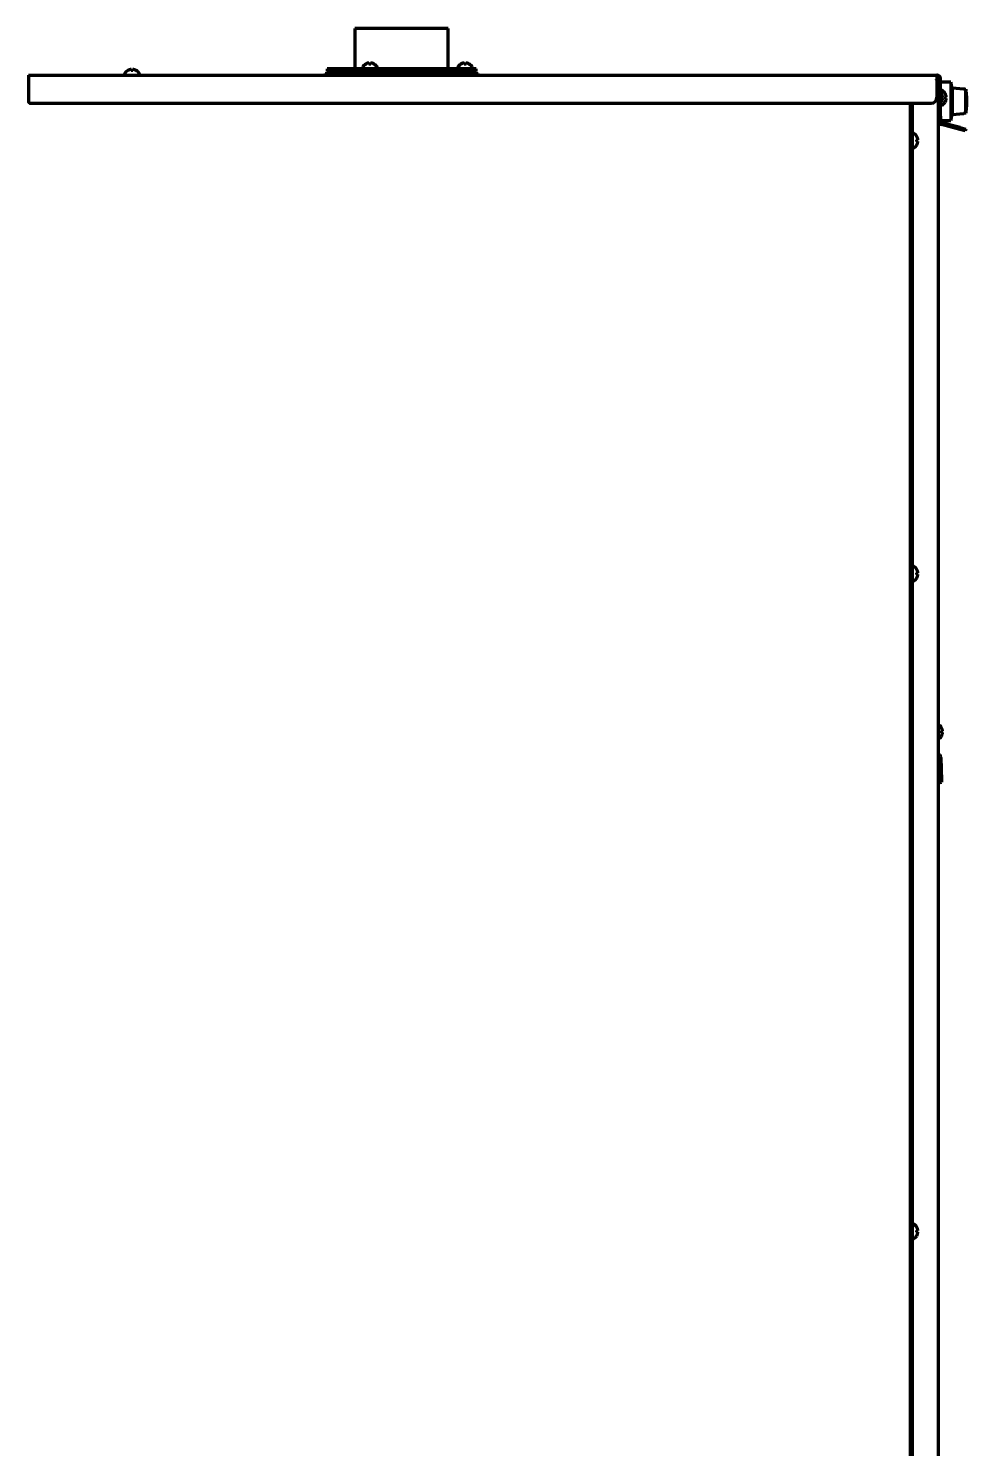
# Model space of a CAD drawing. Header units: inches. Extents: x -2898 to 7248, y 606 to 5598.
# Drawn here: x 1456 to 1959, y 3344 to 4105 of the extents above; entities that cross this region are included whole.
import ezdxf

# ---------------------------------------------------------------- set-up
doc = ezdxf.new("R2010")
doc.units = ezdxf.units.IN

msp = doc.modelspace()

# ---------------------------------------------------------------- linework, layer by layer
at = {"linetype": 'Continuous', "lineweight": 70}
for p, q in [((1656.22, 4105.44), (1631.22, 4105.44)), ((1631.22, 4105.44), (1631.22, 4083.84)), ((1681.22, 4105.44), (1656.22, 4105.44)), ((1681.22, 4083.84), (1681.22, 4105.44)), ((1509.42, 4082.79), (1509.42, 4082.82)), ((1514.02, 4082.82), (1514.02, 4082.79)), ((1696.22, 4083.84), (1616.22, 4083.84)), ((1616.22, 4083.84), (1616.22, 4082.34)), ((1696.22, 4082.34), (1616.22, 4082.34)), ((1631.22, 4082.34), (1631.22, 4081.34)), ((1635.22, 4084.44), (1635.22, 4084.24)), ((1636.92, 4086.29), (1636.92, 4086.32)), ((1637.47, 4082.34), (1637.62, 4082.25)), ((1637.62, 4082.25), (1637.62, 4081.53)), ((1637.62, 4082.25), (1640.82, 4082.25)), ((1640.82, 4082.25), (1640.98, 4082.34)), ((1640.82, 4081.53), (1640.82, 4082.25)), ((1641.52, 4086.32), (1641.52, 4086.29)), ((1643.22, 4084.24), (1643.22, 4084.44)), ((1681.22, 4081.34), (1681.22, 4082.34)), ((1686.22, 4084.44), (1686.22, 4084.24)), ((1687.92, 4086.29), (1687.92, 4086.32)), ((1688.47, 4082.34), (1688.62, 4082.25)), ((1688.62, 4082.25), (1688.62, 4081.53)), ((1688.62, 4082.25), (1691.82, 4082.25)), ((1691.82, 4082.25), (1691.98, 4082.34)), ((1691.82, 4081.53), (1691.82, 4082.25)), ((1692.52, 4086.32), (1692.52, 4086.29)), ((1694.22, 4084.24), (1694.22, 4084.44)), ((1696.22, 4082.34), (1696.22, 4083.84)), ((1456.19, 4079.24), (1456.23, 4079.24)), ((1456.22, 4080.34), (1943.02, 4080.34)), ((1456.22, 4080.34), (1456.22, 4078.24)), ((1456.22, 4078.24), (1456.22, 4066.34)), ((1507.72, 4080.94), (1507.72, 4080.74)), ((1515.72, 4080.74), (1515.72, 4080.94)), ((1615.22, 4081.34), (1697.22, 4081.34)), ((1615.22, 4081.34), (1615.22, 4080.34)), ((1637.62, 4081.53), (1637.3, 4081.34)), ((1640.82, 4081.53), (1637.62, 4081.53)), ((1641.15, 4081.34), (1640.82, 4081.53)), ((1688.62, 4081.53), (1688.3, 4081.34)), ((1691.82, 4081.53), (1688.62, 4081.53)), ((1692.15, 4081.34), (1691.82, 4081.53)), ((1697.22, 4080.34), (1697.22, 4081.34)), ((1943.02, 4080.34), (1943.02, 4078.24)), ((1943.02, 4078.24), (1943.02, 4068.34)), ((1943.82, 4076.64), (1943.82, 2752.44)), ((1944.02, 4058.34), (1944.02, 4078.34)), ((1945.02, 4078.34), (1944.02, 4078.34)), ((1945.02, 4058.34), (1945.02, 4078.34)), ((1950.62, 4076.67), (1945.02, 4076.67)), ((1951.21, 4073.35), (1950.62, 4076.67)), ((1950.62, 4076.67), (1950.62, 4066.34)), ((1944.02, 4072.34), (1943.82, 4072.34)), ((1945.62, 4072.24), (1945.42, 4072.24)), ((1945.47, 4070.54), (1945.5, 4070.54)), ((1947.47, 4070.54), (1947.5, 4070.54)), ((1957.49, 4072.91), (1951.21, 4073.35)), ((1951.21, 4073.35), (1951.21, 4066.34)), ((1957.49, 4072.91), (1957.49, 4072.84)), ((1957.49, 4072.84), (1958.51, 4072.77)), ((1958, 4072.8), (1957.49, 4072.84)), ((1958.51, 4059.92), (1958.51, 4072.77)), ((1457.22, 4065.34), (1940.02, 4065.34)), ((1929.02, 2413.84), (1929.02, 4065.34)), ((1929.82, 4065.34), (1929.82, 2754.44)), ((1943.82, 4060.34), (1944.02, 4060.34)), ((1945.42, 4064.24), (1945.62, 4064.24)), ((1945.5, 4065.94), (1945.47, 4065.94)), ((1947.5, 4065.94), (1947.47, 4065.94)), ((1950.62, 4066.34), (1950.62, 4056.01)), ((1950.62, 4056.01), (1951.21, 4059.33)), ((1951.21, 4066.34), (1951.21, 4059.33)), ((1951.21, 4059.33), (1957.49, 4059.77)), ((1958.51, 4059.92), (1957.49, 4059.85)), ((1957.49, 4059.85), (1957.49, 4059.77)), ((1944.02, 4055.34), (1944.02, 4058.34)), ((1945.02, 4055.34), (1944.02, 4055.34)), ((1945.02, 4058.34), (1945.02, 4055.34)), ((1945.02, 4056.01), (1950.62, 4056.01)), ((1955.35, 4051.27), (1945.5, 4053.91)), ((1955.61, 4052.24), (1945.76, 4054.88)), ((1955.61, 4052.24), (1958.51, 4051.46)), ((1930.42, 4049.24), (1930.22, 4049.24)), ((1932.27, 4047.54), (1932.3, 4047.54)), ((1958.25, 4050.5), (1955.35, 4051.27)), ((1958.51, 4051.46), (1958.25, 4050.5)), ((1930.22, 4041.24), (1930.42, 4041.24)), ((1932.3, 4042.94), (1932.27, 4042.94)), ((1930.42, 3817.04), (1930.22, 3817.04)), ((1930.22, 3809.04), (1930.42, 3809.04)), ((1932.27, 3815.34), (1932.3, 3815.34)), ((1932.3, 3810.74), (1932.27, 3810.74)), ((1945.47, 3730.54), (1945.5, 3730.54)), ((1945.5, 3725.94), (1945.47, 3725.94)), ((1944.16, 3714.51), (1944.59, 3702.14)), ((1945.16, 3714.55), (1945.59, 3702.17)), ((1944.63, 3701.14), (1944.59, 3702.14)), ((1945.59, 3702.17), (1945.63, 3701.18)), ((1944.63, 3701.14), (1945.63, 3701.18)), ((1930.42, 3464.34), (1930.22, 3464.34)), ((1932.27, 3462.64), (1932.3, 3462.64)), ((1932.3, 3458.04), (1932.27, 3458.04)), ((1930.22, 3456.34), (1930.42, 3456.34))]:
    msp.add_line(p, q, dxfattribs=at)
for centre, radius, start, end in [((1511.92, 4078.72), 4.8, 121.58373, 149.69882), ((1511.72, 4079.04), 3.78, 90.00345, 97.60407), ((1511.72, 4079.04), 3.78, 82.39595, 89.99653), ((1511.52, 4078.72), 4.8, 30.30118, 58.41865), ((1635.62, 4084.44), 0.4, 149.69882, 180), ((1635.62, 4084.24), 0.4, 180, 270), ((1639.42, 4082.22), 4.8, 121.58373, 149.69882), ((1639.22, 4082.54), 3.78, 90.00345, 97.60407), ((1639.22, 4082.54), 3.78, 82.39595, 89.99653), ((1639.02, 4082.22), 4.8, 30.30118, 58.41865), ((1642.82, 4084.24), 0.4, 270, 0), ((1642.82, 4084.44), 0.4, 0, 30.30118), ((1686.62, 4084.44), 0.4, 149.69882, 180), ((1686.62, 4084.24), 0.4, 180, 270), ((1690.42, 4082.22), 4.8, 121.58373, 149.69882), ((1690.22, 4082.54), 3.78, 90.00345, 97.60407), ((1690.22, 4082.54), 3.78, 82.39595, 89.99653), ((1690.02, 4082.22), 4.8, 30.30118, 58.41865), ((1693.82, 4084.24), 0.4, 270, 0), ((1693.82, 4084.44), 0.4, 0, 30.30118), ((1508.12, 4080.94), 0.4, 149.69882, 180), ((1508.12, 4080.74), 0.4, 180, 270), ((1515.32, 4080.74), 0.4, 270, 0), ((1515.32, 4080.94), 0.4, 0, 30.30118), ((1941.4, 4068.05), 4.8, 56.91762, 59.69882), ((1945.42, 4071.84), 0.4, 90, 180), ((1941.4, 4068.05), 4.8, 31.58373, 41.04665), ((1941.72, 4068.24), 3.78, 0.00345, 7.60407), ((1941.72, 4068.24), 3.78, 352.39595, 359.99653), ((1945.62, 4071.84), 0.4, 59.69882, 90), ((1943.4, 4068.04), 4.8, 31.58373, 59.69882), ((1943.72, 4068.24), 3.78, 0.00345, 7.60407), ((1943.72, 4068.24), 3.78, 352.39595, 359.99653), ((1941.4, 4068.44), 4.8, 300.30118, 303.08262), ((1941.4, 4068.44), 4.8, 318.95317, 328.41865), ((1945.42, 4064.64), 0.4, 180, 270), ((1945.62, 4064.64), 0.4, 270, 300.30118), ((1943.4, 4068.44), 4.8, 300.30118, 328.41865), ((1946.02, 4055.84), 2, 194.45742, 255), ((1946.02, 4055.84), 1, 180, 255), ((1930.22, 4048.84), 0.4, 90, 180), ((1930.42, 4048.84), 0.4, 59.69882, 90), ((1928.2, 4045.04), 4.8, 31.58373, 59.69882), ((1928.52, 4045.24), 3.78, 0.00345, 7.60407), ((1928.52, 4045.24), 3.78, 352.39595, 359.99653), ((1930.22, 4041.64), 0.4, 180, 270), ((1930.42, 4041.64), 0.4, 270, 300.30118), ((1928.2, 4045.44), 4.8, 300.30118, 328.41865), ((1930.22, 3816.64), 0.4, 90, 180), ((1930.42, 3816.64), 0.4, 59.69882, 90), ((1928.2, 3812.84), 4.8, 31.58373, 59.69882), ((1930.22, 3809.44), 0.4, 180, 270), ((1930.42, 3809.44), 0.4, 270, 300.30118), ((1928.2, 3813.24), 4.8, 300.30118, 328.41865), ((1928.52, 3813.04), 3.78, 0.00345, 7.60407), ((1928.52, 3813.04), 3.78, 352.39595, 359.99653), ((1941.4, 3728.05), 4.8, 31.58373, 59.69882), ((1941.4, 3728.44), 4.8, 300.30118, 328.41865), ((1941.72, 3728.24), 3.78, 0.00345, 7.60407), ((1941.72, 3728.24), 3.78, 352.39595, 359.99653), ((1943.16, 3714.48), 2, 2, 70.64731), ((1943.16, 3714.48), 1, 2, 48.49044), ((1930.22, 3463.94), 0.4, 90, 180), ((1930.42, 3463.94), 0.4, 59.69882, 90), ((1928.2, 3460.14), 4.8, 31.58373, 59.69882), ((1928.2, 3460.54), 4.8, 300.30118, 328.41865), ((1928.52, 3460.34), 3.78, 0.00345, 7.60407), ((1928.52, 3460.34), 3.78, 352.39595, 359.99653), ((1930.22, 3456.74), 0.4, 180, 270), ((1930.42, 3456.74), 0.4, 270, 300.30118)]:
    msp.add_arc(centre, radius, start, end, dxfattribs=at)
for centre, major_axis, start_param, end_param in [((1940.02, 4068.34), (3, 0), 4.712389, 6.283185), ((1457.22, 4066.34), (1, 0), 3.141593, 4.712389)]:
    msp.add_ellipse(centre, major_axis=major_axis, ratio=0.99863, start_param=start_param, end_param=end_param, dxfattribs=at)
for points in [[(1510.72, 4083.34), (1510.67, 4083.33), (1510.56, 4083.3), (1510.4, 4083.24), (1510.24, 4083.19), (1510.08, 4083.13), (1509.93, 4083.06), (1509.78, 4082.99), (1509.61, 4082.9), (1509.49, 4082.83), (1509.42, 4082.79)], [(1511.22, 4083.34), (1511.2, 4083.34), (1511.15, 4083.35), (1511.08, 4083.35), (1511.01, 4083.36), (1510.94, 4083.36), (1510.87, 4083.35), (1510.79, 4083.35), (1510.75, 4083.34), (1510.72, 4083.34)], [(1512.72, 4083.34), (1512.7, 4083.34), (1512.65, 4083.35), (1512.57, 4083.35), (1512.5, 4083.36), (1512.43, 4083.36), (1512.36, 4083.35), (1512.29, 4083.35), (1512.25, 4083.34), (1512.22, 4083.34)], [(1512.22, 4083.34), (1512.22, 4083.33), (1512.22, 4083.3), (1512.22, 4083.24), (1512.22, 4083.19), (1512.22, 4083.13), (1512.22, 4083.06), (1512.22, 4082.99), (1512.22, 4082.9), (1512.22, 4082.83), (1512.22, 4082.79)], [(1638.22, 4086.84), (1638.17, 4086.83), (1638.06, 4086.8), (1637.9, 4086.74), (1637.74, 4086.69), (1637.58, 4086.63), (1637.43, 4086.56), (1637.28, 4086.49), (1637.11, 4086.4), (1636.99, 4086.33), (1636.92, 4086.29)], [(1638.72, 4086.84), (1638.7, 4086.84), (1638.65, 4086.85), (1638.58, 4086.85), (1638.51, 4086.86), (1638.44, 4086.86), (1638.37, 4086.85), (1638.29, 4086.85), (1638.25, 4086.84), (1638.22, 4086.84)], [(1640.22, 4086.84), (1640.2, 4086.84), (1640.15, 4086.85), (1640.07, 4086.85), (1640, 4086.86), (1639.93, 4086.86), (1639.86, 4086.85), (1639.79, 4086.85), (1639.75, 4086.84), (1639.72, 4086.84)], [(1639.72, 4086.84), (1639.72, 4086.83), (1639.72, 4086.8), (1639.72, 4086.74), (1639.72, 4086.69), (1639.72, 4086.63), (1639.72, 4086.56), (1639.72, 4086.49), (1639.72, 4086.4), (1639.72, 4086.33), (1639.72, 4086.29)], [(1689.22, 4086.84), (1689.17, 4086.83), (1689.06, 4086.8), (1688.9, 4086.74), (1688.74, 4086.69), (1688.58, 4086.63), (1688.43, 4086.56), (1688.28, 4086.49), (1688.11, 4086.4), (1687.99, 4086.33), (1687.92, 4086.29)], [(1689.72, 4086.84), (1689.7, 4086.84), (1689.65, 4086.85), (1689.58, 4086.85), (1689.51, 4086.86), (1689.44, 4086.86), (1689.37, 4086.85), (1689.29, 4086.85), (1689.25, 4086.84), (1689.22, 4086.84)], [(1691.22, 4086.84), (1691.2, 4086.84), (1691.15, 4086.85), (1691.07, 4086.85), (1691, 4086.86), (1690.93, 4086.86), (1690.86, 4086.85), (1690.79, 4086.85), (1690.75, 4086.84), (1690.72, 4086.84)], [(1690.72, 4086.84), (1690.72, 4086.83), (1690.72, 4086.8), (1690.72, 4086.74), (1690.72, 4086.69), (1690.72, 4086.63), (1690.72, 4086.56), (1690.72, 4086.49), (1690.72, 4086.4), (1690.72, 4086.33), (1690.72, 4086.29)], [(1945.02, 4078.34), (1945.02, 4078.41), (1945.02, 4078.55), (1944.98, 4078.76), (1944.93, 4078.96), (1944.85, 4079.16), (1944.76, 4079.35), (1944.64, 4079.52), (1944.51, 4079.68), (1944.36, 4079.83), (1944.2, 4079.96), (1944.02, 4080.08), (1943.84, 4080.17), (1943.64, 4080.25), (1943.44, 4080.3), (1943.23, 4080.34), (1943.09, 4080.34), (1943.02, 4080.34)], [(1944.02, 4078.34), (1944.02, 4078.38), (1944.02, 4078.45), (1944, 4078.55), (1943.98, 4078.65), (1943.94, 4078.75), (1943.89, 4078.84), (1943.83, 4078.93), (1943.77, 4079.01), (1943.69, 4079.09), (1943.61, 4079.15), (1943.52, 4079.21), (1943.43, 4079.26), (1943.33, 4079.3), (1943.23, 4079.32), (1943.13, 4079.34), (1943.06, 4079.34), (1943.02, 4079.34)], [(1946.02, 4069.24), (1946, 4069.3), (1945.97, 4069.41), (1945.92, 4069.57), (1945.87, 4069.73), (1945.81, 4069.88), (1945.74, 4070.03), (1945.67, 4070.19), (1945.58, 4070.36), (1945.51, 4070.48), (1945.47, 4070.54)], [(1946.02, 4067.74), (1946, 4067.74), (1945.97, 4067.74), (1945.92, 4067.74), (1945.87, 4067.74), (1945.81, 4067.74), (1945.74, 4067.74), (1945.67, 4067.74), (1945.58, 4067.74), (1945.51, 4067.74), (1945.47, 4067.74)], [(1946.02, 4068.74), (1946.02, 4068.77), (1946.03, 4068.82), (1946.03, 4068.89), (1946.03, 4068.96), (1946.03, 4069.03), (1946.03, 4069.1), (1946.03, 4069.17), (1946.02, 4069.22), (1946.02, 4069.24)], [(1946.02, 4067.24), (1946.02, 4067.27), (1946.03, 4067.32), (1946.03, 4067.4), (1946.03, 4067.47), (1946.03, 4067.54), (1946.03, 4067.61), (1946.03, 4067.68), (1946.02, 4067.72), (1946.02, 4067.74)], [(1948.02, 4069.24), (1948, 4069.3), (1947.97, 4069.41), (1947.92, 4069.57), (1947.87, 4069.73), (1947.81, 4069.88), (1947.74, 4070.03), (1947.67, 4070.19), (1947.58, 4070.36), (1947.51, 4070.48), (1947.47, 4070.54)], [(1948.02, 4067.74), (1948, 4067.74), (1947.97, 4067.74), (1947.92, 4067.74), (1947.87, 4067.74), (1947.81, 4067.74), (1947.74, 4067.74), (1947.67, 4067.74), (1947.58, 4067.74), (1947.51, 4067.74), (1947.47, 4067.74)], [(1948.02, 4068.74), (1948.02, 4068.77), (1948.03, 4068.81), (1948.03, 4068.89), (1948.03, 4068.96), (1948.03, 4069.03), (1948.03, 4069.1), (1948.03, 4069.17), (1948.02, 4069.22), (1948.02, 4069.24)], [(1948.02, 4067.24), (1948.02, 4067.27), (1948.03, 4067.32), (1948.03, 4067.39), (1948.03, 4067.47), (1948.03, 4067.54), (1948.03, 4067.61), (1948.03, 4067.67), (1948.02, 4067.72), (1948.02, 4067.74)], [(1958.51, 4072.77), (1958.54, 4072.5), (1958.61, 4071.99), (1958.69, 4071.28), (1958.75, 4070.63), (1958.81, 4070.03), (1958.85, 4069.47), (1958.89, 4068.97), (1958.92, 4068.51), (1958.94, 4068.09), (1958.96, 4067.71), (1958.97, 4067.38), (1958.98, 4067.09), (1958.98, 4066.83), (1958.99, 4066.59), (1958.99, 4066.34), (1958.99, 4066.09), (1958.98, 4065.85), (1958.98, 4065.6), (1958.97, 4065.3), (1958.96, 4064.97), (1958.94, 4064.6), (1958.92, 4064.18), (1958.89, 4063.72), (1958.85, 4063.21), (1958.81, 4062.66), (1958.75, 4062.06), (1958.69, 4061.41), (1958.61, 4060.7), (1958.54, 4060.19), (1958.51, 4059.92)], [(1932.82, 4046.24), (1932.8, 4046.3), (1932.77, 4046.41), (1932.72, 4046.57), (1932.67, 4046.73), (1932.61, 4046.88), (1932.54, 4047.03), (1932.47, 4047.19), (1932.38, 4047.36), (1932.31, 4047.48), (1932.27, 4047.54)], [(1932.82, 4044.74), (1932.8, 4044.74), (1932.77, 4044.74), (1932.72, 4044.74), (1932.67, 4044.74), (1932.61, 4044.74), (1932.54, 4044.74), (1932.47, 4044.74), (1932.38, 4044.74), (1932.31, 4044.74), (1932.27, 4044.74)], [(1932.82, 4045.74), (1932.82, 4045.77), (1932.83, 4045.81), (1932.83, 4045.89), (1932.83, 4045.96), (1932.83, 4046.03), (1932.83, 4046.1), (1932.83, 4046.17), (1932.82, 4046.22), (1932.82, 4046.24)], [(1932.82, 4044.24), (1932.82, 4044.27), (1932.83, 4044.32), (1932.83, 4044.39), (1932.83, 4044.47), (1932.83, 4044.54), (1932.83, 4044.61), (1932.83, 4044.67), (1932.82, 4044.72), (1932.82, 4044.74)], [(1932.82, 3814.04), (1932.8, 3814.1), (1932.77, 3814.21), (1932.72, 3814.37), (1932.67, 3814.53), (1932.61, 3814.68), (1932.54, 3814.83), (1932.47, 3814.99), (1932.38, 3815.16), (1932.31, 3815.28), (1932.27, 3815.34)], [(1932.82, 3812.54), (1932.8, 3812.54), (1932.77, 3812.54), (1932.72, 3812.54), (1932.67, 3812.54), (1932.61, 3812.54), (1932.54, 3812.54), (1932.47, 3812.54), (1932.38, 3812.54), (1932.31, 3812.54), (1932.27, 3812.54)], [(1932.82, 3813.54), (1932.82, 3813.57), (1932.83, 3813.61), (1932.83, 3813.69), (1932.83, 3813.76), (1932.83, 3813.83), (1932.83, 3813.9), (1932.83, 3813.97), (1932.82, 3814.02), (1932.82, 3814.04)], [(1932.82, 3812.04), (1932.82, 3812.07), (1932.83, 3812.12), (1932.83, 3812.19), (1932.83, 3812.27), (1932.83, 3812.34), (1932.83, 3812.41), (1932.83, 3812.47), (1932.82, 3812.52), (1932.82, 3812.54)], [(1946.02, 3729.24), (1946, 3729.3), (1945.97, 3729.41), (1945.92, 3729.57), (1945.87, 3729.73), (1945.81, 3729.88), (1945.74, 3730.03), (1945.67, 3730.19), (1945.58, 3730.36), (1945.51, 3730.48), (1945.47, 3730.54)], [(1946.02, 3727.74), (1946, 3727.74), (1945.97, 3727.74), (1945.92, 3727.74), (1945.87, 3727.74), (1945.81, 3727.74), (1945.74, 3727.74), (1945.67, 3727.74), (1945.58, 3727.74), (1945.51, 3727.74), (1945.47, 3727.74)], [(1946.02, 3728.74), (1946.02, 3728.77), (1946.03, 3728.82), (1946.03, 3728.89), (1946.03, 3728.96), (1946.03, 3729.03), (1946.03, 3729.1), (1946.03, 3729.17), (1946.02, 3729.22), (1946.02, 3729.24)], [(1946.02, 3727.24), (1946.02, 3727.27), (1946.03, 3727.32), (1946.03, 3727.4), (1946.03, 3727.47), (1946.03, 3727.54), (1946.03, 3727.61), (1946.03, 3727.68), (1946.02, 3727.72), (1946.02, 3727.74)], [(1932.82, 3461.34), (1932.8, 3461.4), (1932.77, 3461.51), (1932.72, 3461.67), (1932.67, 3461.83), (1932.61, 3461.98), (1932.54, 3462.13), (1932.47, 3462.29), (1932.38, 3462.46), (1932.31, 3462.58), (1932.27, 3462.64)], [(1932.82, 3459.84), (1932.8, 3459.84), (1932.77, 3459.84), (1932.72, 3459.84), (1932.67, 3459.84), (1932.61, 3459.84), (1932.54, 3459.84), (1932.47, 3459.84), (1932.38, 3459.84), (1932.31, 3459.84), (1932.27, 3459.84)], [(1932.82, 3460.84), (1932.82, 3460.87), (1932.83, 3460.91), (1932.83, 3460.99), (1932.83, 3461.06), (1932.83, 3461.13), (1932.83, 3461.2), (1932.83, 3461.27), (1932.82, 3461.32), (1932.82, 3461.34)], [(1932.82, 3459.34), (1932.82, 3459.37), (1932.83, 3459.42), (1932.83, 3459.49), (1932.83, 3459.57), (1932.83, 3459.64), (1932.83, 3459.71), (1932.83, 3459.77), (1932.82, 3459.82), (1932.82, 3459.84)]]:
    msp.add_open_spline(points, degree=3, dxfattribs=at)
for points, knots in [([(1511.22, 4082.79), (1511.22, 4082.91), (1511.22, 4083.02), (1511.22, 4083.16), (1511.22, 4083.2), (1511.22, 4083.28), (1511.22, 4083.31), (1511.22, 4083.34)], [0, 0, 0, 0, 0.5, 0.5, 0.75, 0.75, 1, 1, 1, 1]), ([(1514.02, 4082.79), (1513.82, 4082.91), (1513.61, 4083.02), (1513.28, 4083.16), (1513.17, 4083.2), (1512.95, 4083.28), (1512.84, 4083.31), (1512.72, 4083.34)], [0, 0, 0, 0, 0.5, 0.5, 0.75, 0.75, 1, 1, 1, 1]), ([(1638.72, 4086.29), (1638.72, 4086.41), (1638.72, 4086.52), (1638.72, 4086.66), (1638.72, 4086.7), (1638.72, 4086.78), (1638.72, 4086.81), (1638.72, 4086.84)], [0, 0, 0, 0, 0.5, 0.5, 0.75, 0.75, 1, 1, 1, 1]), ([(1641.52, 4086.29), (1641.32, 4086.41), (1641.11, 4086.52), (1640.78, 4086.66), (1640.67, 4086.7), (1640.45, 4086.78), (1640.34, 4086.81), (1640.22, 4086.84)], [0, 0, 0, 0, 0.5, 0.5, 0.75, 0.75, 1, 1, 1, 1]), ([(1689.72, 4086.29), (1689.72, 4086.41), (1689.72, 4086.52), (1689.72, 4086.66), (1689.72, 4086.7), (1689.72, 4086.78), (1689.72, 4086.81), (1689.72, 4086.84)], [0, 0, 0, 0, 0.5, 0.5, 0.75, 0.75, 1, 1, 1, 1]), ([(1692.52, 4086.29), (1692.32, 4086.41), (1692.11, 4086.52), (1691.78, 4086.66), (1691.67, 4086.7), (1691.45, 4086.78), (1691.34, 4086.81), (1691.22, 4086.84)], [0, 0, 0, 0, 0.5, 0.5, 0.75, 0.75, 1, 1, 1, 1]), ([(1942.61, 4078.06), (1942.72, 4077.99), (1943.11, 4077.72), (1943.65, 4077.24), (1943.82, 4076.84), (1943.82, 4076.64)], [0, 0, 0, 0, 0.1556, 0.5778, 1, 1, 1, 1]), ([(1943.82, 4076.64), (1943.82, 4076.96), (1943.65, 4077.58), (1943.2, 4078.04), (1942.93, 4078.2)], [0, 0, 0, 0, 0.500994, 1, 1, 1, 1]), ([(1945.47, 4068.74), (1945.59, 4068.74), (1945.7, 4068.74), (1945.84, 4068.74), (1945.88, 4068.74), (1945.96, 4068.74), (1945.99, 4068.74), (1946.02, 4068.74)], [0, 0, 0, 0, 0.5, 0.5, 0.75, 0.75, 1, 1, 1, 1]), ([(1945.47, 4065.94), (1945.59, 4066.15), (1945.7, 4066.36), (1945.84, 4066.68), (1945.88, 4066.79), (1945.96, 4067.02), (1945.99, 4067.13), (1946.02, 4067.24)], [0, 0, 0, 0, 0.5, 0.5, 0.75, 0.75, 1, 1, 1, 1]), ([(1947.47, 4068.74), (1947.59, 4068.74), (1947.7, 4068.74), (1947.84, 4068.74), (1947.88, 4068.74), (1947.96, 4068.74), (1947.99, 4068.74), (1948.02, 4068.74)], [0, 0, 0, 0, 0.5, 0.5, 0.75, 0.75, 1, 1, 1, 1]), ([(1947.47, 4065.94), (1947.59, 4066.15), (1947.7, 4066.36), (1947.84, 4066.68), (1947.88, 4066.79), (1947.96, 4067.01), (1947.99, 4067.13), (1948.02, 4067.24)], [0, 0, 0, 0, 0.5, 0.5, 0.75, 0.75, 1, 1, 1, 1]), ([(1932.27, 4045.74), (1932.39, 4045.74), (1932.5, 4045.74), (1932.64, 4045.74), (1932.68, 4045.74), (1932.76, 4045.74), (1932.79, 4045.74), (1932.82, 4045.74)], [0, 0, 0, 0, 0.5, 0.5, 0.75, 0.75, 1, 1, 1, 1]), ([(1932.27, 4042.94), (1932.39, 4043.15), (1932.5, 4043.36), (1932.64, 4043.68), (1932.68, 4043.79), (1932.76, 4044.01), (1932.79, 4044.13), (1932.82, 4044.24)], [0, 0, 0, 0, 0.5, 0.5, 0.75, 0.75, 1, 1, 1, 1]), ([(1932.27, 3813.54), (1932.39, 3813.54), (1932.5, 3813.54), (1932.64, 3813.54), (1932.68, 3813.54), (1932.76, 3813.54), (1932.79, 3813.54), (1932.82, 3813.54)], [0, 0, 0, 0, 0.5, 0.5, 0.75, 0.75, 1, 1, 1, 1]), ([(1932.27, 3810.74), (1932.39, 3810.95), (1932.5, 3811.16), (1932.64, 3811.48), (1932.68, 3811.59), (1932.76, 3811.81), (1932.79, 3811.93), (1932.82, 3812.04)], [0, 0, 0, 0, 0.5, 0.5, 0.75, 0.75, 1, 1, 1, 1]), ([(1945.47, 3728.74), (1945.59, 3728.74), (1945.7, 3728.74), (1945.84, 3728.74), (1945.88, 3728.74), (1945.96, 3728.74), (1945.99, 3728.74), (1946.02, 3728.74)], [0, 0, 0, 0, 0.5, 0.5, 0.75, 0.75, 1, 1, 1, 1]), ([(1945.47, 3725.94), (1945.59, 3726.15), (1945.7, 3726.36), (1945.84, 3726.68), (1945.88, 3726.79), (1945.96, 3727.02), (1945.99, 3727.13), (1946.02, 3727.24)], [0, 0, 0, 0, 0.5, 0.5, 0.75, 0.75, 1, 1, 1, 1]), ([(1932.27, 3460.84), (1932.39, 3460.84), (1932.5, 3460.84), (1932.64, 3460.84), (1932.68, 3460.84), (1932.76, 3460.84), (1932.79, 3460.84), (1932.82, 3460.84)], [0, 0, 0, 0, 0.5, 0.5, 0.75, 0.75, 1, 1, 1, 1]), ([(1932.27, 3458.04), (1932.39, 3458.25), (1932.5, 3458.46), (1932.64, 3458.78), (1932.68, 3458.89), (1932.76, 3459.11), (1932.79, 3459.23), (1932.82, 3459.34)], [0, 0, 0, 0, 0.5, 0.5, 0.75, 0.75, 1, 1, 1, 1])]:
    msp.add_open_spline(points, degree=3, knots=knots, dxfattribs=at)

doc.saveas('drawing.dxf')
